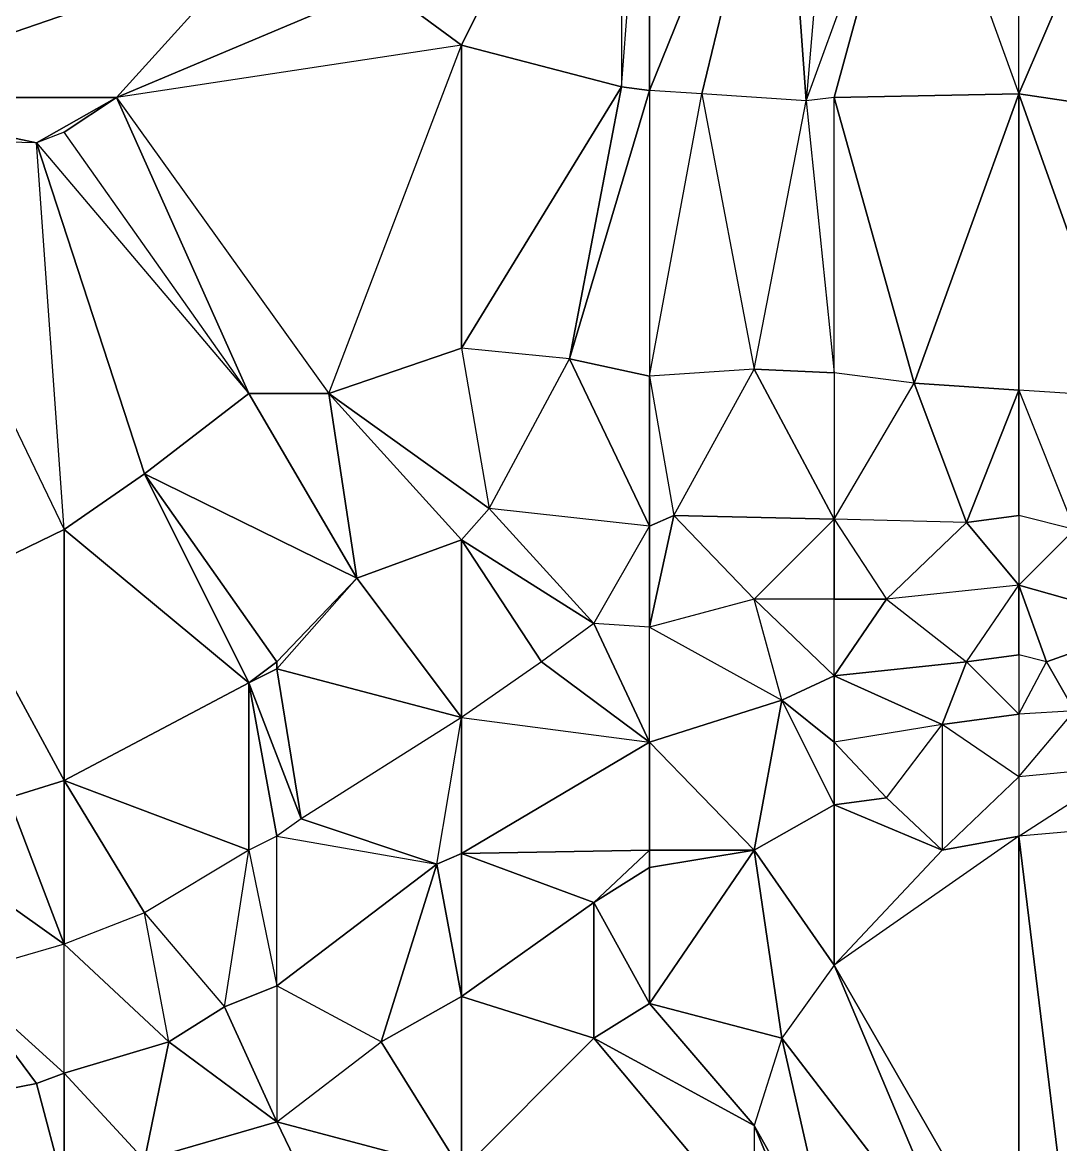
# Model space of a CAD drawing. Header units: metres. Extents: x 121.06818 to 121.07159, y 3.17836 to 3.18313.
# Drawn here: x 121.068752 to 121.06905, y 3.1808795 to 3.1812015 of the extents above; entities that cross this region are included whole.
import ezdxf

# ---------------------------------------------------------------- set-up
doc = ezdxf.new("R2010")
doc.units = ezdxf.units.M

msp = doc.modelspace()

# ---------------------------------------------------------------- linework, layer by layer
at = {"layer": 'DELAUNEY14217', "color": 252}
msp.add_3dface([(121.069038, 3.180839, 0.01025), (121.069054, 3.180837, 0.01025), (121.069038, 3.180968, 0.01025)], dxfattribs=at)
at = {"layer": 'DELAUNEY14225', "color": 252}
msp.add_3dface([(121.069023, 3.180841, 0.01025), (121.069038, 3.180839, 0.01025), (121.068985, 3.180931, 0.01025)], dxfattribs=at)
at = {"layer": 'DELAUNEY14244', "color": 252}
msp.add_3dface([(121.068985, 3.180844, 0.01025), (121.069023, 3.180841, 0.01025), (121.06897, 3.18091, 0.01025)], dxfattribs=at)
at = {"layer": 'DELAUNEY14255', "color": 252}
msp.add_3dface([(121.068977, 3.180849, 0.01025), (121.068985, 3.180844, 0.01025), (121.068962, 3.180885, 0.01025)], dxfattribs=at)
at = {"layer": 'DELAUNEY14282', "color": 252}
msp.add_3dface([(121.068962, 3.180855, 0.01025), (121.068977, 3.180849, 0.01025), (121.068962, 3.180885, 0.01025)], dxfattribs=at)
at = {"layer": 'DELAUNEY14408', "color": 252}
msp.add_3dface([(121.06884, 3.180855, 0.01024), (121.068787, 3.180875, 0.01023), (121.068825, 3.180886, 0.01023)], dxfattribs=at)
at = {"layer": 'DELAUNEY14420', "color": 252}
msp.add_3dface([(121.068787, 3.180875, 0.01023), (121.068764, 3.180867, 0.01023), (121.068764, 3.1809, 0.01022)], dxfattribs=at)
at = {"layer": 'DELAUNEY14456', "color": 252}
msp.add_3dface([(121.068764, 3.180867, 0.01023), (121.068718, 3.180855, 0.01023), (121.06871, 3.180888, 0.01022)], dxfattribs=at)
at = {"layer": 'DELAUNEY14462', "color": 252}
msp.add_3dface([(121.068825, 3.180886, 0.01023), (121.068787, 3.180875, 0.01023), (121.068794, 3.180909, 0.01022)], dxfattribs=at)
at = {"layer": 'DELAUNEY14463', "color": 252}
msp.add_3dface([(121.06884, 3.180855, 0.01024), (121.068825, 3.180886, 0.01023), (121.068878, 3.180872, 0.01024)], dxfattribs=at)
at = {"layer": 'DELAUNEY14484', "color": 252}
msp.add_3dface([(121.068962, 3.180855, 0.01025), (121.068878, 3.180872, 0.01024), (121.068916, 3.18091, 0.01024)], dxfattribs=at)
at = {"layer": 'DELAUNEY14494', "color": 252}
msp.add_3dface([(121.068916, 3.18091, 0.01024), (121.068878, 3.180872, 0.01024), (121.068878, 3.180922, 0.01023)], dxfattribs=at)
at = {"layer": 'DELAUNEY14495', "color": 252}
msp.add_3dface([(121.068962, 3.180855, 0.01025), (121.068916, 3.18091, 0.01024), (121.068962, 3.180885, 0.01025)], dxfattribs=at)
at = {"layer": 'DELAUNEY14514', "color": 252}
msp.add_3dface([(121.068962, 3.180885, 0.01025), (121.068916, 3.18091, 0.01024), (121.068932, 3.18092, 0.01024)], dxfattribs=at)
at = {"layer": 'DELAUNEY14530', "color": 252}
msp.add_3dface([(121.068764, 3.180867, 0.01023), (121.06871, 3.180888, 0.01022), (121.068756, 3.180897, 0.01022)], dxfattribs=at)
at = {"layer": 'DELAUNEY14531', "color": 252}
msp.add_3dface([(121.068756, 3.180897, 0.01022), (121.06871, 3.180888, 0.01022), (121.068733, 3.180928, 0.01021)], dxfattribs=at)
at = {"layer": 'DELAUNEY14532', "color": 252}
msp.add_3dface([(121.068764, 3.180867, 0.01023), (121.068756, 3.180897, 0.01022), (121.068764, 3.1809, 0.01022)], dxfattribs=at)
at = {"layer": 'DELAUNEY14541', "color": 252}
msp.add_3dface([(121.068962, 3.180885, 0.01025), (121.068985, 3.180844, 0.01025), (121.06897, 3.18091, 0.01025)], dxfattribs=at)
at = {"layer": 'DELAUNEY14559', "color": 252}
msp.add_3dface([(121.068878, 3.180872, 0.01024), (121.068825, 3.180886, 0.01023), (121.068855, 3.180909, 0.01023)], dxfattribs=at)
at = {"layer": 'DELAUNEY14560', "color": 252}
msp.add_3dface([(121.068825, 3.180886, 0.01023), (121.068855, 3.180909, 0.01023), (121.068825, 3.180925, 0.01022)], dxfattribs=at)
at = {"layer": 'DELAUNEY14561', "color": 252}
msp.add_3dface([(121.068878, 3.180872, 0.01024), (121.068855, 3.180909, 0.01023), (121.068878, 3.180922, 0.01023)], dxfattribs=at)
at = {"layer": 'DELAUNEY14569', "color": 252}
msp.add_3dface([(121.068787, 3.180875, 0.01023), (121.068764, 3.1809, 0.01022), (121.068794, 3.180909, 0.01022)], dxfattribs=at)
at = {"layer": 'DELAUNEY14570', "color": 252}
msp.add_3dface([(121.06897, 3.18091, 0.01025), (121.068962, 3.180885, 0.01025), (121.068932, 3.18092, 0.01024)], dxfattribs=at)
at = {"layer": 'DELAUNEY14571', "color": 252}
msp.add_3dface([(121.06897, 3.18091, 0.01025), (121.069023, 3.180841, 0.01025), (121.068985, 3.180931, 0.01025)], dxfattribs=at)
at = {"layer": 'DELAUNEY14584', "color": 252}
msp.add_3dface([(121.068764, 3.1809, 0.01022), (121.068756, 3.180897, 0.01022), (121.068733, 3.180928, 0.01021)], dxfattribs=at)
at = {"layer": 'DELAUNEY14600', "color": 252}
msp.add_3dface([(121.068825, 3.180886, 0.01023), (121.068794, 3.180909, 0.01022), (121.06881, 3.180919, 0.01022)], dxfattribs=at)
at = {"layer": 'DELAUNEY14610', "color": 252}
msp.add_3dface([(121.068985, 3.180931, 0.01025), (121.06897, 3.18091, 0.01025), (121.068962, 3.180964, 0.01024)], dxfattribs=at)
at = {"layer": 'DELAUNEY14621', "color": 252}
msp.add_3dface([(121.068794, 3.180909, 0.01022), (121.068764, 3.1809, 0.01022), (121.068764, 3.180937, 0.01021)], dxfattribs=at)
at = {"layer": 'DELAUNEY14640', "color": 252}
msp.add_3dface([(121.068932, 3.18092, 0.01024), (121.068916, 3.18091, 0.01024), (121.068916, 3.180949, 0.01023)], dxfattribs=at)
at = {"layer": 'DELAUNEY14655', "color": 252}
msp.add_3dface([(121.06881, 3.180919, 0.01022), (121.068794, 3.180909, 0.01022), (121.068787, 3.180946, 0.01021)], dxfattribs=at)
at = {"layer": 'DELAUNEY14656', "color": 252}
msp.add_3dface([(121.068825, 3.180886, 0.01023), (121.06881, 3.180919, 0.01022), (121.068825, 3.180925, 0.01022)], dxfattribs=at)
at = {"layer": 'DELAUNEY14657', "color": 252}
msp.add_3dface([(121.068878, 3.180922, 0.01023), (121.068855, 3.180909, 0.01023), (121.068871, 3.18096, 0.01022)], dxfattribs=at)
at = {"layer": 'DELAUNEY14658', "color": 252}
msp.add_3dface([(121.068916, 3.18091, 0.01024), (121.068878, 3.180922, 0.01023), (121.068916, 3.180949, 0.01023)], dxfattribs=at)
at = {"layer": 'DELAUNEY14673', "color": 252}
msp.add_3dface([(121.068985, 3.180931, 0.01025), (121.069038, 3.180839, 0.01025), (121.069038, 3.180968, 0.01025)], dxfattribs=at)
at = {"layer": 'DELAUNEY14696', "color": 252}
msp.add_3dface([(121.06897, 3.18091, 0.01025), (121.068932, 3.18092, 0.01024), (121.068962, 3.180964, 0.01024)], dxfattribs=at)
at = {"layer": 'DELAUNEY14697', "color": 252}
msp.add_3dface([(121.069038, 3.180968, 0.01025), (121.068985, 3.180931, 0.01025), (121.069016, 3.180964, 0.01025)], dxfattribs=at)
at = {"layer": 'DELAUNEY14698', "color": 252}
msp.add_3dface([(121.069038, 3.180968, 0.01025), (121.069054, 3.180837, 0.01025), (121.069084, 3.180972, 0.01025)], dxfattribs=at)
at = {"layer": 'DELAUNEY14719', "color": 252}
msp.add_3dface([(121.068825, 3.180925, 0.01022), (121.06881, 3.180919, 0.01022), (121.068817, 3.180964, 0.01021)], dxfattribs=at)
at = {"layer": 'DELAUNEY14720', "color": 252}
msp.add_3dface([(121.069084, 3.180972, 0.01025), (121.069038, 3.180968, 0.01025), (121.069069, 3.180988, 0.01024)], dxfattribs=at)
at = {"layer": 'DELAUNEY14736', "color": 252}
msp.add_3dface([(121.068855, 3.180909, 0.01023), (121.068825, 3.180925, 0.01022), (121.068871, 3.18096, 0.01022)], dxfattribs=at)
at = {"layer": 'DELAUNEY14773', "color": 252}
msp.add_3dface([(121.069016, 3.180964, 0.01025), (121.068985, 3.180931, 0.01025), (121.068985, 3.180977, 0.01024)], dxfattribs=at)
at = {"layer": 'DELAUNEY14788', "color": 252}
msp.add_3dface([(121.068733, 3.180928, 0.01021), (121.068764, 3.1809, 0.01022), (121.068764, 3.180937, 0.01021)], dxfattribs=at)
at = {"layer": 'DELAUNEY14789', "color": 252}
msp.add_3dface([(121.068764, 3.180937, 0.01021), (121.068733, 3.180928, 0.01021), (121.068726, 3.180964, 0.0102)], dxfattribs=at)
at = {"layer": 'DELAUNEY14790', "color": 252}
msp.add_3dface([(121.069038, 3.180968, 0.01025), (121.069016, 3.180964, 0.01025), (121.069038, 3.180985, 0.01024)], dxfattribs=at)
at = {"layer": 'DELAUNEY14802', "color": 252}
msp.add_3dface([(121.068764, 3.180937, 0.01021), (121.068794, 3.180909, 0.01022), (121.068787, 3.180946, 0.01021)], dxfattribs=at)
at = {"layer": 'DELAUNEY14814', "color": 252}
msp.add_3dface([(121.068787, 3.180946, 0.01021), (121.068764, 3.180937, 0.01021), (121.068764, 3.180984, 0.0102)], dxfattribs=at)
at = {"layer": 'DELAUNEY14831', "color": 252}
msp.add_3dface([(121.068787, 3.180946, 0.01021), (121.06881, 3.180919, 0.01022), (121.068817, 3.180964, 0.01021)], dxfattribs=at)
at = {"layer": 'DELAUNEY14832', "color": 252}
msp.add_3dface([(121.068916, 3.180949, 0.01023), (121.068878, 3.180922, 0.01023), (121.068878, 3.180963, 0.01022)], dxfattribs=at)
at = {"layer": 'DELAUNEY14833', "color": 252}
msp.add_3dface([(121.068932, 3.18092, 0.01024), (121.068916, 3.180949, 0.01023), (121.068932, 3.180959, 0.01023)], dxfattribs=at)
at = {"layer": 'DELAUNEY14872', "color": 252}
msp.add_3dface([(121.068962, 3.180964, 0.01024), (121.068932, 3.18092, 0.01024), (121.068932, 3.180959, 0.01023)], dxfattribs=at)
at = {"layer": 'DELAUNEY14884', "color": 252}
msp.add_3dface([(121.068878, 3.180922, 0.01023), (121.068871, 3.18096, 0.01022), (121.068878, 3.180963, 0.01022)], dxfattribs=at)
at = {"layer": 'DELAUNEY14885', "color": 252}
msp.add_3dface([(121.068985, 3.180931, 0.01025), (121.068962, 3.180964, 0.01024), (121.068985, 3.180977, 0.01024)], dxfattribs=at)
at = {"layer": 'DELAUNEY14896', "color": 252}
msp.add_3dface([(121.068871, 3.18096, 0.01022), (121.068825, 3.180925, 0.01022), (121.068825, 3.180968, 0.01021)], dxfattribs=at)
at = {"layer": 'DELAUNEY14912', "color": 252}
msp.add_3dface([(121.068817, 3.180964, 0.01021), (121.068787, 3.180946, 0.01021), (121.068764, 3.180984, 0.0102)], dxfattribs=at)
at = {"layer": 'DELAUNEY14913', "color": 252}
msp.add_3dface([(121.068817, 3.180964, 0.01021), (121.068825, 3.180925, 0.01022), (121.068825, 3.180968, 0.01021)], dxfattribs=at)
at = {"layer": 'DELAUNEY14914', "color": 252}
msp.add_3dface([(121.068932, 3.180959, 0.01023), (121.068916, 3.180949, 0.01023), (121.068932, 3.180964, 0.01023)], dxfattribs=at)
at = {"layer": 'DELAUNEY14915', "color": 252}
msp.add_3dface([(121.068962, 3.180964, 0.01024), (121.068932, 3.180959, 0.01023), (121.068932, 3.180964, 0.01023)], dxfattribs=at)
at = {"layer": 'DELAUNEY14933', "color": 252}
msp.add_3dface([(121.068878, 3.180963, 0.01022), (121.068871, 3.18096, 0.01022), (121.068878, 3.181002, 0.01021)], dxfattribs=at)
at = {"layer": 'DELAUNEY14934', "color": 252}
msp.add_3dface([(121.068916, 3.180949, 0.01023), (121.068878, 3.180963, 0.01022), (121.068932, 3.180964, 0.01023)], dxfattribs=at)
at = {"layer": 'DELAUNEY14966', "color": 252}
msp.add_3dface([(121.068825, 3.180968, 0.01021), (121.068817, 3.180964, 0.01021), (121.068817, 3.181012, 0.0102)], dxfattribs=at)
at = {"layer": 'DELAUNEY14967', "color": 252}
msp.add_3dface([(121.068832, 3.180973, 0.01021), (121.068825, 3.180968, 0.01021), (121.068871, 3.18096, 0.01022)], dxfattribs=at)
at = {"layer": 'DELAUNEY14968', "color": 252}
msp.add_3dface([(121.068832, 3.180973, 0.01021), (121.068825, 3.180968, 0.01021), (121.068817, 3.181012, 0.0102)], dxfattribs=at)
at = {"layer": 'DELAUNEY14969', "color": 252}
msp.add_3dface([(121.068832, 3.180973, 0.01021), (121.068871, 3.18096, 0.01022), (121.068878, 3.181002, 0.01021)], dxfattribs=at)
at = {"layer": 'DELAUNEY14986', "color": 252}
msp.add_3dface([(121.068764, 3.180937, 0.01021), (121.068726, 3.180964, 0.0102), (121.068748, 3.180979, 0.0102)], dxfattribs=at)
at = {"layer": 'DELAUNEY15008', "color": 252}
msp.add_3dface([(121.068985, 3.180977, 0.01024), (121.068962, 3.180964, 0.01024), (121.06897, 3.181007, 0.01022)], dxfattribs=at)
at = {"layer": 'DELAUNEY15018', "color": 252}
msp.add_3dface([(121.068764, 3.180937, 0.01021), (121.068748, 3.180979, 0.0102), (121.068764, 3.180984, 0.0102)], dxfattribs=at)
at = {"layer": 'DELAUNEY15019', "color": 252}
msp.add_3dface([(121.069016, 3.180964, 0.01025), (121.068985, 3.180977, 0.01024), (121.069, 3.180979, 0.01024)], dxfattribs=at)
at = {"layer": 'DELAUNEY15029', "color": 252}
msp.add_3dface([(121.069, 3.180979, 0.01024), (121.068985, 3.180977, 0.01024), (121.068985, 3.180995, 0.01023)], dxfattribs=at)
at = {"layer": 'DELAUNEY15030', "color": 252}
msp.add_3dface([(121.069016, 3.180964, 0.01025), (121.069, 3.180979, 0.01024), (121.069016, 3.181, 0.01023)], dxfattribs=at)
at = {"layer": 'DELAUNEY15054', "color": 252}
msp.add_3dface([(121.068764, 3.180984, 0.0102), (121.068748, 3.180979, 0.0102), (121.068733, 3.181041, 0.01019)], dxfattribs=at)
at = {"layer": 'DELAUNEY15055', "color": 252}
msp.add_3dface([(121.068962, 3.180964, 0.01024), (121.068932, 3.180964, 0.01023), (121.068932, 3.180995, 0.01022)], dxfattribs=at)
at = {"layer": 'DELAUNEY15075', "color": 252}
msp.add_3dface([(121.069038, 3.180968, 0.01025), (121.069069, 3.180988, 0.01024), (121.069038, 3.180985, 0.01024)], dxfattribs=at)
at = {"layer": 'DELAUNEY15108', "color": 252}
msp.add_3dface([(121.068817, 3.180964, 0.01021), (121.068764, 3.180984, 0.0102), (121.068817, 3.181012, 0.0102)], dxfattribs=at)
at = {"layer": 'DELAUNEY15126', "color": 252}
msp.add_3dface([(121.068932, 3.180964, 0.01023), (121.068878, 3.180963, 0.01022), (121.068932, 3.180995, 0.01022)], dxfattribs=at)
at = {"layer": 'DELAUNEY15127', "color": 252}
msp.add_3dface([(121.069016, 3.180964, 0.01025), (121.069038, 3.180985, 0.01024), (121.069016, 3.181, 0.01023)], dxfattribs=at)
at = {"layer": 'DELAUNEY15145', "color": 252}
msp.add_3dface([(121.068932, 3.180995, 0.01022), (121.068878, 3.180963, 0.01022), (121.068878, 3.181002, 0.01021)], dxfattribs=at)
at = {"layer": 'DELAUNEY15146', "color": 252}
msp.add_3dface([(121.069069, 3.180988, 0.01024), (121.069038, 3.180985, 0.01024), (121.069054, 3.181004, 0.01023)], dxfattribs=at)
at = {"layer": 'DELAUNEY15152', "color": 252}
msp.add_3dface([(121.068962, 3.180964, 0.01024), (121.068932, 3.180995, 0.01022), (121.06897, 3.181007, 0.01022)], dxfattribs=at)
at = {"layer": 'DELAUNEY15153', "color": 252}
msp.add_3dface([(121.069, 3.180979, 0.01024), (121.069016, 3.181, 0.01023), (121.068985, 3.180995, 0.01023)], dxfattribs=at)
at = {"layer": 'DELAUNEY15173', "color": 252}
msp.add_3dface([(121.068878, 3.181002, 0.01021), (121.068832, 3.180973, 0.01021), (121.068825, 3.181016, 0.0102)], dxfattribs=at)
at = {"layer": 'DELAUNEY15174', "color": 252}
msp.add_3dface([(121.068878, 3.181002, 0.01021), (121.068932, 3.180995, 0.01022), (121.068901, 3.181018, 0.01021)], dxfattribs=at)
at = {"layer": 'DELAUNEY15175', "color": 252}
msp.add_3dface([(121.069038, 3.180985, 0.01024), (121.069016, 3.181, 0.01023), (121.069038, 3.181003, 0.01023)], dxfattribs=at)
at = {"layer": 'DELAUNEY15188', "color": 252}
msp.add_3dface([(121.068817, 3.181012, 0.0102), (121.068764, 3.180984, 0.0102), (121.068764, 3.181056, 0.01019)], dxfattribs=at)
at = {"layer": 'DELAUNEY15189', "color": 252}
msp.add_3dface([(121.068985, 3.180977, 0.01024), (121.06897, 3.181007, 0.01022), (121.068985, 3.180995, 0.01023)], dxfattribs=at)
at = {"layer": 'DELAUNEY15190', "color": 252}
msp.add_3dface([(121.068985, 3.180995, 0.01023), (121.06897, 3.181007, 0.01022), (121.068985, 3.181014, 0.01022)], dxfattribs=at)
at = {"layer": 'DELAUNEY15207', "color": 252}
msp.add_3dface([(121.068832, 3.180973, 0.01021), (121.068817, 3.181012, 0.0102), (121.068825, 3.181016, 0.0102)], dxfattribs=at)
at = {"layer": 'DELAUNEY15208', "color": 252}
msp.add_3dface([(121.06897, 3.181007, 0.01022), (121.068932, 3.180995, 0.01022), (121.068932, 3.181028, 0.01021)], dxfattribs=at)
at = {"layer": 'DELAUNEY15209', "color": 252}
msp.add_3dface([(121.069038, 3.180985, 0.01024), (121.069054, 3.181004, 0.01023), (121.069038, 3.181003, 0.01023)], dxfattribs=at)
at = {"layer": 'DELAUNEY15229', "color": 252}
msp.add_3dface([(121.068901, 3.181018, 0.01021), (121.068878, 3.181002, 0.01021), (121.068878, 3.181053, 0.0102)], dxfattribs=at)
at = {"layer": 'DELAUNEY15230', "color": 252}
msp.add_3dface([(121.068901, 3.181018, 0.01021), (121.068932, 3.180995, 0.01022), (121.068916, 3.181029, 0.01021)], dxfattribs=at)
at = {"layer": 'DELAUNEY15242', "color": 252}
msp.add_3dface([(121.069038, 3.181003, 0.01023), (121.069016, 3.181, 0.01023), (121.069023, 3.181018, 0.01022)], dxfattribs=at)
at = {"layer": 'DELAUNEY15260', "color": 252}
msp.add_3dface([(121.068825, 3.181016, 0.0102), (121.068817, 3.181012, 0.0102), (121.068825, 3.181018, 0.0102)], dxfattribs=at)
at = {"layer": 'DELAUNEY15261', "color": 252}
msp.add_3dface([(121.069016, 3.181, 0.01023), (121.068985, 3.180995, 0.01023), (121.068985, 3.181014, 0.01022)], dxfattribs=at)
at = {"layer": 'DELAUNEY15262', "color": 252}
msp.add_3dface([(121.069054, 3.181004, 0.01023), (121.069038, 3.181003, 0.01023), (121.069046, 3.181018, 0.01022)], dxfattribs=at)
at = {"layer": 'DELAUNEY15295', "color": 252}
msp.add_3dface([(121.068878, 3.181002, 0.01021), (121.068825, 3.181016, 0.0102), (121.068848, 3.181042, 0.0102)], dxfattribs=at)
at = {"layer": 'DELAUNEY15314', "color": 252}
msp.add_3dface([(121.068985, 3.181014, 0.01022), (121.06897, 3.181007, 0.01022), (121.068962, 3.181036, 0.01021)], dxfattribs=at)
at = {"layer": 'DELAUNEY15330', "color": 252}
msp.add_3dface([(121.069016, 3.181, 0.01023), (121.068985, 3.181014, 0.01022), (121.069023, 3.181018, 0.01022)], dxfattribs=at)
at = {"layer": 'DELAUNEY15331', "color": 252}
msp.add_3dface([(121.069038, 3.181003, 0.01023), (121.069023, 3.181018, 0.01022), (121.069038, 3.18102, 0.01022)], dxfattribs=at)
at = {"layer": 'DELAUNEY15344', "color": 252}
msp.add_3dface([(121.068916, 3.181029, 0.01021), (121.068901, 3.181018, 0.01021), (121.068878, 3.181053, 0.0102)], dxfattribs=at)
at = {"layer": 'DELAUNEY15345', "color": 252}
msp.add_3dface([(121.068916, 3.181029, 0.01021), (121.068932, 3.180995, 0.01022), (121.068932, 3.181028, 0.01021)], dxfattribs=at)
at = {"layer": 'DELAUNEY15346', "color": 252}
msp.add_3dface([(121.069038, 3.181003, 0.01023), (121.069046, 3.181018, 0.01022), (121.069038, 3.18102, 0.01022)], dxfattribs=at)
at = {"layer": 'DELAUNEY15347', "color": 252}
msp.add_3dface([(121.069054, 3.181004, 0.01023), (121.069046, 3.181018, 0.01022), (121.069077, 3.181029, 0.01021)], dxfattribs=at)
at = {"layer": 'DELAUNEY15361', "color": 252}
msp.add_3dface([(121.068764, 3.180984, 0.0102), (121.068733, 3.181041, 0.01019), (121.068764, 3.181056, 0.01019)], dxfattribs=at)
at = {"layer": 'DELAUNEY15362', "color": 252}
msp.add_3dface([(121.069038, 3.18102, 0.01022), (121.069023, 3.181018, 0.01022), (121.069038, 3.18104, 0.01021)], dxfattribs=at)
at = {"layer": 'DELAUNEY15368', "color": 252}
msp.add_3dface([(121.068848, 3.181042, 0.0102), (121.068825, 3.181016, 0.0102), (121.068825, 3.181018, 0.0102)], dxfattribs=at)
at = {"layer": 'DELAUNEY15369', "color": 252}
msp.add_3dface([(121.068878, 3.181002, 0.01021), (121.068848, 3.181042, 0.0102), (121.068878, 3.181053, 0.0102)], dxfattribs=at)
at = {"layer": 'DELAUNEY15370', "color": 252}
msp.add_3dface([(121.068932, 3.181028, 0.01021), (121.068916, 3.181029, 0.01021), (121.068932, 3.181057, 0.0102)], dxfattribs=at)
at = {"layer": 'DELAUNEY15371', "color": 252}
msp.add_3dface([(121.068932, 3.181028, 0.01021), (121.06897, 3.181007, 0.01022), (121.068962, 3.181036, 0.01021)], dxfattribs=at)
at = {"layer": 'DELAUNEY15372', "color": 252}
msp.add_3dface([(121.069046, 3.181018, 0.01022), (121.069038, 3.18102, 0.01022), (121.069038, 3.18104, 0.01021)], dxfattribs=at)
at = {"layer": 'DELAUNEY15383', "color": 252}
msp.add_3dface([(121.068825, 3.181018, 0.0102), (121.068817, 3.181012, 0.0102), (121.068787, 3.181072, 0.01019)], dxfattribs=at)
at = {"layer": 'DELAUNEY15384', "color": 252}
msp.add_3dface([(121.069023, 3.181018, 0.01022), (121.068985, 3.181014, 0.01022), (121.069, 3.181036, 0.01021)], dxfattribs=at)
at = {"layer": 'DELAUNEY15399', "color": 252}
msp.add_3dface([(121.068848, 3.181042, 0.0102), (121.068825, 3.181018, 0.0102), (121.068787, 3.181072, 0.01019)], dxfattribs=at)
at = {"layer": 'DELAUNEY15400', "color": 252}
msp.add_3dface([(121.068962, 3.181036, 0.01021), (121.068932, 3.181028, 0.01021), (121.068939, 3.18106, 0.0102)], dxfattribs=at)
at = {"layer": 'DELAUNEY15401', "color": 252}
msp.add_3dface([(121.069, 3.181036, 0.01021), (121.068985, 3.181014, 0.01022), (121.068985, 3.181036, 0.01021)], dxfattribs=at)
at = {"layer": 'DELAUNEY15402', "color": 252}
msp.add_3dface([(121.069, 3.181036, 0.01021), (121.069023, 3.181018, 0.01022), (121.069038, 3.18104, 0.01021)], dxfattribs=at)
at = {"layer": 'DELAUNEY15416', "color": 252}
msp.add_3dface([(121.068764, 3.181056, 0.01019), (121.068733, 3.181041, 0.01019), (121.06871, 3.181168, 0.01018)], dxfattribs=at)
at = {"layer": 'DELAUNEY15417', "color": 252}
msp.add_3dface([(121.068817, 3.181012, 0.0102), (121.068764, 3.181056, 0.01019), (121.068787, 3.181072, 0.01019)], dxfattribs=at)
at = {"layer": 'DELAUNEY15418', "color": 252}
msp.add_3dface([(121.069077, 3.181029, 0.01021), (121.069046, 3.181018, 0.01022), (121.069038, 3.18104, 0.01021)], dxfattribs=at)
at = {"layer": 'DELAUNEY15446', "color": 252}
msp.add_3dface([(121.068962, 3.181036, 0.01021), (121.068985, 3.181014, 0.01022), (121.068985, 3.181036, 0.01021)], dxfattribs=at)
at = {"layer": 'DELAUNEY15454', "color": 252}
msp.add_3dface([(121.068878, 3.181053, 0.0102), (121.068848, 3.181042, 0.0102), (121.06884, 3.181095, 0.01019)], dxfattribs=at)
at = {"layer": 'DELAUNEY15455', "color": 252}
msp.add_3dface([(121.068985, 3.181036, 0.01021), (121.068962, 3.181036, 0.01021), (121.068985, 3.181059, 0.0102)], dxfattribs=at)
at = {"layer": 'DELAUNEY15456', "color": 252}
msp.add_3dface([(121.069, 3.181036, 0.01021), (121.068985, 3.181036, 0.01021), (121.068985, 3.181059, 0.0102)], dxfattribs=at)
at = {"layer": 'DELAUNEY15503', "color": 252}
msp.add_3dface([(121.068787, 3.181072, 0.01019), (121.068764, 3.181056, 0.01019), (121.068756, 3.181167, 0.01018)], dxfattribs=at)
at = {"layer": 'DELAUNEY15504', "color": 252}
msp.add_3dface([(121.069038, 3.18104, 0.01021), (121.069, 3.181036, 0.01021), (121.069023, 3.181058, 0.0102)], dxfattribs=at)
at = {"layer": 'DELAUNEY15505', "color": 252}
msp.add_3dface([(121.069038, 3.18104, 0.01021), (121.069054, 3.181056, 0.0102), (121.069077, 3.181029, 0.01021)], dxfattribs=at)
at = {"layer": 'DELAUNEY15506', "color": 252}
msp.add_3dface([(121.069038, 3.18104, 0.01021), (121.069054, 3.181056, 0.0102), (121.069038, 3.18106, 0.0102)], dxfattribs=at)
at = {"layer": 'DELAUNEY15520', "color": 252}
msp.add_3dface([(121.069, 3.181036, 0.01021), (121.069023, 3.181058, 0.0102), (121.068985, 3.181059, 0.0102)], dxfattribs=at)
at = {"layer": 'DELAUNEY15521', "color": 252}
msp.add_3dface([(121.069038, 3.18104, 0.01021), (121.069023, 3.181058, 0.0102), (121.069038, 3.18106, 0.0102)], dxfattribs=at)
at = {"layer": 'DELAUNEY15529', "color": 252}
msp.add_3dface([(121.068916, 3.181029, 0.01021), (121.068878, 3.181053, 0.0102), (121.068886, 3.181062, 0.0102)], dxfattribs=at)
at = {"layer": 'DELAUNEY15530', "color": 252}
msp.add_3dface([(121.068916, 3.181029, 0.01021), (121.068932, 3.181057, 0.0102), (121.068886, 3.181062, 0.0102)], dxfattribs=at)
at = {"layer": 'DELAUNEY15531', "color": 252}
msp.add_3dface([(121.068932, 3.181028, 0.01021), (121.068932, 3.181057, 0.0102), (121.068939, 3.18106, 0.0102)], dxfattribs=at)
at = {"layer": 'DELAUNEY15543', "color": 252}
msp.add_3dface([(121.068886, 3.181062, 0.0102), (121.068878, 3.181053, 0.0102), (121.06884, 3.181095, 0.01019)], dxfattribs=at)
at = {"layer": 'DELAUNEY15544', "color": 252}
msp.add_3dface([(121.068939, 3.18106, 0.0102), (121.068932, 3.181057, 0.0102), (121.068932, 3.1811, 0.01019)], dxfattribs=at)
at = {"layer": 'DELAUNEY15545', "color": 252}
msp.add_3dface([(121.068962, 3.181036, 0.01021), (121.068939, 3.18106, 0.0102), (121.068985, 3.181059, 0.0102)], dxfattribs=at)
at = {"layer": 'DELAUNEY15584', "color": 252}
msp.add_3dface([(121.069038, 3.18106, 0.0102), (121.069023, 3.181058, 0.0102), (121.069038, 3.181096, 0.01019)], dxfattribs=at)
at = {"layer": 'DELAUNEY15585', "color": 252}
msp.add_3dface([(121.069054, 3.181056, 0.0102), (121.069038, 3.18106, 0.0102), (121.069038, 3.181096, 0.01019)], dxfattribs=at)
at = {"layer": 'DELAUNEY15598', "color": 252}
msp.add_3dface([(121.068848, 3.181042, 0.0102), (121.068787, 3.181072, 0.01019), (121.068817, 3.181095, 0.01019)], dxfattribs=at)
at = {"layer": 'DELAUNEY15599', "color": 252}
msp.add_3dface([(121.068932, 3.181057, 0.0102), (121.068886, 3.181062, 0.0102), (121.068909, 3.181105, 0.01019)], dxfattribs=at)
at = {"layer": 'DELAUNEY15609', "color": 252}
msp.add_3dface([(121.069023, 3.181058, 0.0102), (121.068985, 3.181059, 0.0102), (121.069008, 3.181098, 0.01019)], dxfattribs=at)
at = {"layer": 'DELAUNEY15634', "color": 252}
msp.add_3dface([(121.068817, 3.181095, 0.01019), (121.068787, 3.181072, 0.01019), (121.068756, 3.181167, 0.01018)], dxfattribs=at)
at = {"layer": 'DELAUNEY15635', "color": 252}
msp.add_3dface([(121.068848, 3.181042, 0.0102), (121.068817, 3.181095, 0.01019), (121.06884, 3.181095, 0.01019)], dxfattribs=at)
at = {"layer": 'DELAUNEY15636', "color": 252}
msp.add_3dface([(121.068985, 3.181059, 0.0102), (121.068939, 3.18106, 0.0102), (121.068962, 3.181102, 0.01019)], dxfattribs=at)
at = {"layer": 'DELAUNEY15665', "color": 252}
msp.add_3dface([(121.06884, 3.181095, 0.01019), (121.068817, 3.181095, 0.01019), (121.068779, 3.18118, 0.01018)], dxfattribs=at)
at = {"layer": 'DELAUNEY15671', "color": 252}
msp.add_3dface([(121.069054, 3.181056, 0.0102), (121.069069, 3.181094, 0.01019), (121.069038, 3.181096, 0.01019)], dxfattribs=at)
at = {"layer": 'DELAUNEY15682', "color": 252}
msp.add_3dface([(121.068985, 3.181059, 0.0102), (121.069008, 3.181098, 0.01019), (121.068985, 3.181101, 0.01019)], dxfattribs=at)
at = {"layer": 'DELAUNEY15683', "color": 252}
msp.add_3dface([(121.069023, 3.181058, 0.0102), (121.069008, 3.181098, 0.01019), (121.069038, 3.181096, 0.01019)], dxfattribs=at)
at = {"layer": 'DELAUNEY15695', "color": 252}
msp.add_3dface([(121.068939, 3.18106, 0.0102), (121.068962, 3.181102, 0.01019), (121.068932, 3.1811, 0.01019)], dxfattribs=at)
at = {"layer": 'DELAUNEY15696', "color": 252}
msp.add_3dface([(121.068985, 3.181059, 0.0102), (121.068962, 3.181102, 0.01019), (121.068985, 3.181101, 0.01019)], dxfattribs=at)
at = {"layer": 'DELAUNEY15707', "color": 252}
msp.add_3dface([(121.068886, 3.181062, 0.0102), (121.06884, 3.181095, 0.01019), (121.068878, 3.181108, 0.01019)], dxfattribs=at)
at = {"layer": 'DELAUNEY15708', "color": 252}
msp.add_3dface([(121.068886, 3.181062, 0.0102), (121.068909, 3.181105, 0.01019), (121.068878, 3.181108, 0.01019)], dxfattribs=at)
at = {"layer": 'DELAUNEY15709', "color": 252}
msp.add_3dface([(121.068932, 3.181057, 0.0102), (121.068909, 3.181105, 0.01019), (121.068932, 3.1811, 0.01019)], dxfattribs=at)
at = {"layer": 'DELAUNEY15724', "color": 252}
msp.add_3dface([(121.068932, 3.1811, 0.01019), (121.068909, 3.181105, 0.01019), (121.068932, 3.181182, 0.01018)], dxfattribs=at)
at = {"layer": 'DELAUNEY15725', "color": 252}
msp.add_3dface([(121.069069, 3.181094, 0.01019), (121.069038, 3.181096, 0.01019), (121.069038, 3.181181, 0.01018)], dxfattribs=at)
at = {"layer": 'DELAUNEY15741', "color": 252}
msp.add_3dface([(121.068878, 3.181108, 0.01019), (121.06884, 3.181095, 0.01019), (121.068878, 3.181195, 0.01018)], dxfattribs=at)
at = {"layer": 'DELAUNEY15742', "color": 252}
msp.add_3dface([(121.068985, 3.181101, 0.01019), (121.068962, 3.181102, 0.01019), (121.068977, 3.181179, 0.01018)], dxfattribs=at)
at = {"layer": 'DELAUNEY15743', "color": 252}
msp.add_3dface([(121.069008, 3.181098, 0.01019), (121.068985, 3.181101, 0.01019), (121.068985, 3.18118, 0.01018)], dxfattribs=at)
at = {"layer": 'DELAUNEY15744', "color": 252}
msp.add_3dface([(121.069038, 3.181096, 0.01019), (121.069008, 3.181098, 0.01019), (121.069038, 3.181181, 0.01018)], dxfattribs=at)
at = {"layer": 'DELAUNEY15758', "color": 252}
msp.add_3dface([(121.068962, 3.181102, 0.01019), (121.068932, 3.1811, 0.01019), (121.068947, 3.181181, 0.01018)], dxfattribs=at)
at = {"layer": 'DELAUNEY15771', "color": 252}
msp.add_3dface([(121.068909, 3.181105, 0.01019), (121.068878, 3.181108, 0.01019), (121.068924, 3.181183, 0.01018)], dxfattribs=at)
at = {"layer": 'DELAUNEY15826', "color": 252}
msp.add_3dface([(121.06871, 3.181168, 0.01018), (121.068764, 3.181056, 0.01019), (121.068756, 3.181167, 0.01018)], dxfattribs=at)
at = {"layer": 'DELAUNEY15866', "color": 252}
msp.add_3dface([(121.068756, 3.181167, 0.01018), (121.06871, 3.181168, 0.01018), (121.068695, 3.18118, 0.01018)], dxfattribs=at)
at = {"layer": 'DELAUNEY15922', "color": 252}
msp.add_3dface([(121.068756, 3.181167, 0.01018), (121.068817, 3.181095, 0.01019), (121.068764, 3.18117, 0.01018)], dxfattribs=at)
at = {"layer": 'DELAUNEY15923', "color": 252}
msp.add_3dface([(121.068756, 3.181167, 0.01018), (121.068817, 3.181095, 0.01019), (121.068779, 3.18118, 0.01018)], dxfattribs=at)
at = {"layer": 'DELAUNEY15924', "color": 252}
msp.add_3dface([(121.068764, 3.18117, 0.01018), (121.068756, 3.181167, 0.01018), (121.068779, 3.18118, 0.01018)], dxfattribs=at)
at = {"layer": 'DELAUNEY15975', "color": 252}
msp.add_3dface([(121.069092, 3.181173, 0.01018), (121.069069, 3.181094, 0.01019), (121.069038, 3.181181, 0.01018)], dxfattribs=at)
at = {"layer": 'DELAUNEY15997', "color": 252}
msp.add_3dface([(121.068779, 3.18118, 0.01018), (121.068817, 3.181095, 0.01019), (121.068764, 3.18117, 0.01018)], dxfattribs=at)
at = {"layer": 'DELAUNEY15998', "color": 252}
msp.add_3dface([(121.069038, 3.181181, 0.01018), (121.069008, 3.181098, 0.01019), (121.068985, 3.18118, 0.01018)], dxfattribs=at)
at = {"layer": 'DELAUNEY16010', "color": 252}
msp.add_3dface([(121.068932, 3.181182, 0.01018), (121.068909, 3.181105, 0.01019), (121.068924, 3.181183, 0.01018)], dxfattribs=at)
at = {"layer": 'DELAUNEY16011', "color": 252}
msp.add_3dface([(121.068932, 3.181182, 0.01018), (121.068932, 3.1811, 0.01019), (121.068947, 3.181181, 0.01018)], dxfattribs=at)
at = {"layer": 'DELAUNEY16012', "color": 252}
msp.add_3dface([(121.068947, 3.181181, 0.01018), (121.068962, 3.181102, 0.01019), (121.068977, 3.181179, 0.01018)], dxfattribs=at)
at = {"layer": 'DELAUNEY16013', "color": 252}
msp.add_3dface([(121.068977, 3.181179, 0.01018), (121.068985, 3.181101, 0.01019), (121.068985, 3.18118, 0.01018)], dxfattribs=at)
at = {"layer": 'DELAUNEY16032', "color": 252}
msp.add_3dface([(121.068947, 3.181181, 0.01018), (121.068932, 3.181182, 0.01018), (121.06897, 3.181276, 0.01017)], dxfattribs=at)
at = {"layer": 'DELAUNEY16033', "color": 252}
msp.add_3dface([(121.068985, 3.18118, 0.01018), (121.068977, 3.181179, 0.01018), (121.069008, 3.181264, 0.01017)], dxfattribs=at)
at = {"layer": 'DELAUNEY16034', "color": 252}
msp.add_3dface([(121.069092, 3.181173, 0.01018), (121.069038, 3.181181, 0.01018), (121.069069, 3.181253, 0.01017)], dxfattribs=at)
at = {"layer": 'DELAUNEY16045', "color": 252}
msp.add_3dface([(121.068932, 3.181182, 0.01018), (121.068924, 3.181183, 0.01018), (121.068932, 3.181288, 0.01017)], dxfattribs=at)
at = {"layer": 'DELAUNEY16046', "color": 252}
msp.add_3dface([(121.068977, 3.181179, 0.01018), (121.068947, 3.181181, 0.01018), (121.06897, 3.181276, 0.01017)], dxfattribs=at)
at = {"layer": 'DELAUNEY16047', "color": 252}
msp.add_3dface([(121.069038, 3.181181, 0.01018), (121.068985, 3.18118, 0.01018), (121.069008, 3.181264, 0.01017)], dxfattribs=at)
at = {"layer": 'DELAUNEY16062', "color": 252}
msp.add_3dface([(121.068924, 3.181183, 0.01018), (121.068878, 3.181108, 0.01019), (121.068878, 3.181195, 0.01018)], dxfattribs=at)
at = {"layer": 'DELAUNEY16079', "color": 252}
msp.add_3dface([(121.068779, 3.18118, 0.01018), (121.06884, 3.181095, 0.01019), (121.068878, 3.181195, 0.01018)], dxfattribs=at)
at = {"layer": 'DELAUNEY16097', "color": 252}
msp.add_3dface([(121.068924, 3.181183, 0.01018), (121.068878, 3.181195, 0.01018), (121.068924, 3.181288, 0.01017)], dxfattribs=at)
at = {"layer": 'DELAUNEY16112', "color": 252}
msp.add_3dface([(121.068878, 3.181195, 0.01018), (121.068779, 3.18118, 0.01018), (121.068855, 3.181212, 0.01018)], dxfattribs=at)
at = {"layer": 'DELAUNEY16123', "color": 252}
msp.add_3dface([(121.068855, 3.181212, 0.01018), (121.068779, 3.18118, 0.01018), (121.068817, 3.181222, 0.01018)], dxfattribs=at)
at = {"layer": 'DELAUNEY16124', "color": 252}
msp.add_3dface([(121.068878, 3.181195, 0.01018), (121.068855, 3.181212, 0.01018), (121.068924, 3.181288, 0.01017)], dxfattribs=at)
at = {"layer": 'DELAUNEY16215', "color": 252}
msp.add_3dface([(121.068817, 3.181222, 0.01018), (121.068779, 3.18118, 0.01018), (121.068695, 3.18118, 0.01018)], dxfattribs=at)
at = {"layer": 'DELAUNEY16353', "color": 252}
msp.add_3dface([(121.068779, 3.18118, 0.01018), (121.068756, 3.181167, 0.01018), (121.068695, 3.18118, 0.01018)], dxfattribs=at)
at = {"layer": 'DELAUNEY16354', "color": 252}
msp.add_3dface([(121.069069, 3.181253, 0.01017), (121.069038, 3.181181, 0.01018), (121.069038, 3.181259, 0.01017)], dxfattribs=at)
at = {"layer": 'DELAUNEY16387', "color": 252}
msp.add_3dface([(121.069008, 3.181264, 0.01017), (121.069038, 3.181181, 0.01018), (121.069038, 3.181259, 0.01017)], dxfattribs=at)
at = {"layer": 'DELAUNEY16423', "color": 252}
msp.add_3dface([(121.068985, 3.181273, 0.01017), (121.068977, 3.181179, 0.01018), (121.069008, 3.181264, 0.01017)], dxfattribs=at)
at = {"layer": 'DELAUNEY16424', "color": 252}
msp.add_3dface([(121.068985, 3.181273, 0.01017), (121.068977, 3.181179, 0.01018), (121.06897, 3.181276, 0.01017)], dxfattribs=at)
at = {"layer": 'DELAUNEY16447', "color": 252}
msp.add_3dface([(121.06897, 3.181276, 0.01017), (121.068932, 3.181182, 0.01018), (121.068932, 3.181288, 0.01017)], dxfattribs=at)
at = {"layer": 'DELAUNEY16459', "color": 252}
msp.add_3dface([(121.068924, 3.181288, 0.01017), (121.068924, 3.181183, 0.01018), (121.068932, 3.181288, 0.01017)], dxfattribs=at)
at = {"layer": 'DELAUNEY16540', "color": 252}
msp.add_3dface([(121.068695, 3.18118, 0.01018), (121.068649, 3.181222, 0.01018), (121.068771, 3.181347, 0.01017)], dxfattribs=at)
at = {"layer": 'DELAUNEY16550', "color": 252}
msp.add_3dface([(121.068817, 3.181222, 0.01018), (121.068695, 3.18118, 0.01018), (121.068771, 3.181347, 0.01017)], dxfattribs=at)

doc.saveas('drawing.dxf')
